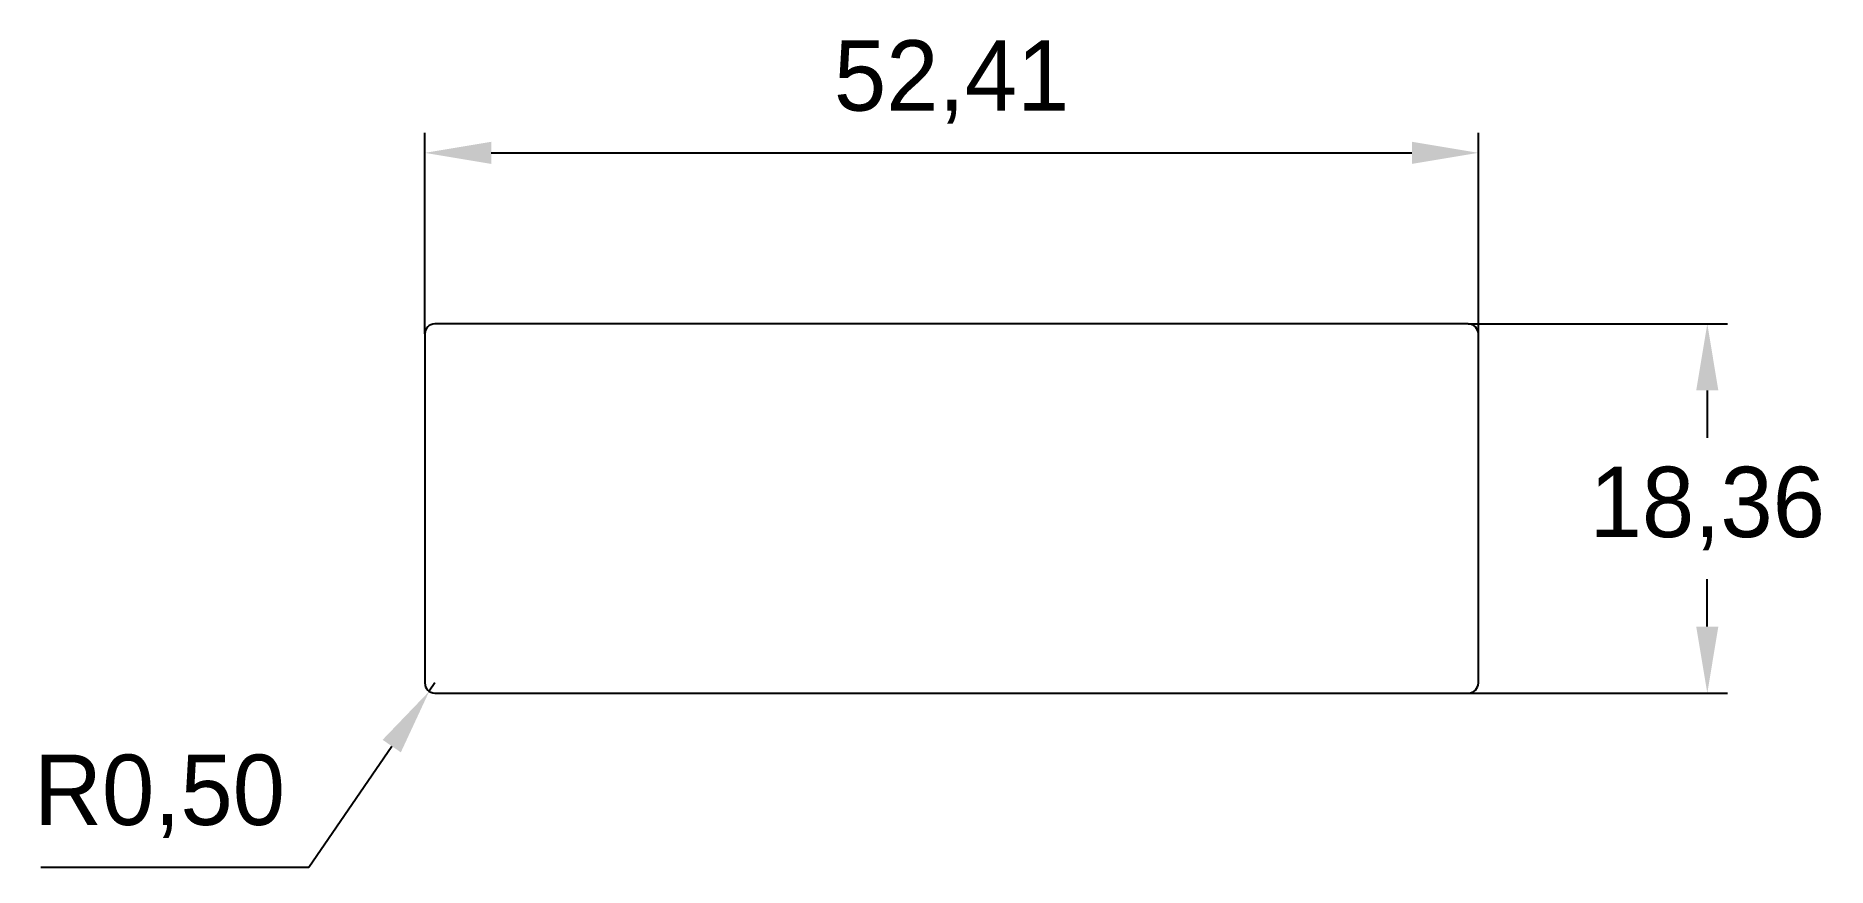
# Model space of a CAD drawing. Header units: millimetres. Extents: x -40.8 to 48.3, y -16.3 to 25.
import ezdxf

# ---------------------------------------------------------------- set-up
doc = ezdxf.new("R2010")
doc.units = ezdxf.units.MM
doc.header["$PDSIZE"] = -1
doc.styles.get("Standard").update_dxf_attribs({"font": 'GOTHIC.TTF'})
doc.dimstyles.new('ISO-25', dxfattribs={"dimtxt": 2.5, "dimasz": 2.5, "dimexe": 1.25, "dimexo": 0.625, "dimtad": 1, "dimtxsty": 'STANDARD', "dimcen": 2.5, "dimadec": 0, "dimazin": 0, "dimtfac": 1, "dimtmove": 0, "dimatfit": 3, "dimfxl": 1, "dimarcsym": 0})

# ---------------------------------------------------------------- blocks, each defined once
blk = doc.blocks.new('*D1')
at = {"color": 0, "lineweight": -2, "transparency": 16777216}
for p, q in [((-21.421, 10.171), (-21.421, 20.181)), ((30.992, 10.171), (30.992, 20.181)), ((-18.119, 19.181), (27.69, 19.181))]:
    blk.add_line(p, q, dxfattribs=at)
at = {"color": 0, "transparency": 16777216}
for points in [[(-18.119, 19.731), (-18.119, 18.631), (-21.421, 19.181)], [(27.69, 19.731), (27.69, 18.631), (30.992, 19.181)]]:
    blk.add_solid(points, dxfattribs=at)
at = {"layer": 'Defpoints', "color": 0, "transparency": 16777216}
for p in [(30.992, 19.181), (-21.421, 10.171), (30.992, 10.171)]:
    blk.add_point(p, dxfattribs=at)
at = {"color": 0, "transparency": 16777216, "insert": (4.786, 22.704), "char_height": 3.5, "attachment_point": 5}
blk.add_mtext('52,41', dxfattribs=at)
blk = doc.blocks.new('*D2')
at = {"color": 0, "lineweight": -2, "transparency": 16777216}
for p, q in [((30.492, 10.671), (43.382, 10.671)), ((42.382, 7.369), (42.382, 5.014)), ((42.382, -4.385), (42.382, -2.031)), ((30.492, -7.687), (43.382, -7.687))]:
    blk.add_line(p, q, dxfattribs=at)
at = {"color": 0, "transparency": 16777216}
for points in [[(41.832, 7.369), (42.932, 7.369), (42.382, 10.671)], [(41.832, -4.385), (42.932, -4.385), (42.382, -7.687)]]:
    blk.add_solid(points, dxfattribs=at)
at = {"layer": 'Defpoints', "color": 0, "transparency": 16777216}
for p in [(30.492, 10.671), (30.492, -7.687), (42.382, -7.687)]:
    blk.add_point(p, dxfattribs=at)
at = {"color": 0, "transparency": 16777216, "insert": (42.382, 1.492), "char_height": 3.5, "attachment_point": 5}
blk.add_mtext('18,36', dxfattribs=at)
blk = doc.blocks.new('*D3')
at = {"color": 0, "lineweight": -2, "transparency": 16777216}
for p, q in [((-20.921, -7.187), (-21.203, -7.6)), ((-27.193, -16.347), (-23.069, -10.324)), ((-40.524, -16.347), (-27.193, -16.347))]:
    blk.add_line(p, q, dxfattribs=at)
at = {"color": 0, "transparency": 16777216}
blk.add_solid([(-23.523, -10.013), (-22.615, -10.635), (-21.203, -7.6)], dxfattribs=at)
at = {"layer": 'Defpoints', "color": 0, "transparency": 16777216}
for p in [(-21.203, -7.6), (-20.921, -7.187)]:
    blk.add_point(p, dxfattribs=at)
at = {"color": 0, "transparency": 16777216, "insert": (-34.62, -12.824), "char_height": 3.5, "attachment_point": 5}
blk.add_mtext('R0,50', dxfattribs=at)

msp = doc.modelspace()

# ---------------------------------------------------------------- linework, layer by layer
at = {"color": 7, "linetype": 'Continuous', "lineweight": 25}
for p, q in [((-21.421, 10.171), (-21.421, -7.187)), ((30.492, 10.671), (-20.921, 10.671)), ((30.992, -7.187), (30.992, 10.171)), ((-20.921, -7.687), (30.492, -7.687))]:
    msp.add_line(p, q, dxfattribs=at)
for centre, start, end in [((-20.921, 10.171), 90, 180), ((30.492, 10.171), 0, 90), ((-20.921, -7.187), 180, 270), ((30.492, -7.187), 270, 0)]:
    msp.add_arc(centre, 0.5, start, end, dxfattribs=at)

# ---------------------------------------------------------------- dimensions: what is measured, and where the dimension line sits
dim = msp.add_linear_dim(base=(30.992, 19.181), p1=(-21.421, 10.171), p2=(30.992, 10.171), dimstyle='ISO-25', override={"dimtxt": 3.5, "dimasz": 3.302, "dimexe": 1, "dimexo": 0, "dimgap": 1.524, "dimtih": 1, "dimtoh": 1, "dimzin": 0, "dimadec": 2, "dimtzin": 0})
dim.commit()
dim.dimension.update_dxf_attribs({"geometry": '*D1', "text_midpoint": (4.786, 22.704)})
dim = msp.add_linear_dim(base=(42.382, -7.687), p1=(30.492, 10.671), p2=(30.492, -7.687), angle=90, dimstyle='ISO-25', override={"dimtxt": 3.5, "dimasz": 3.302, "dimexe": 1, "dimexo": 0, "dimgap": 1.524, "dimtih": 1, "dimtoh": 1, "dimzin": 0, "dimadec": 2, "dimtzin": 0})
dim.commit()
dim.dimension.update_dxf_attribs({"geometry": '*D2', "text_midpoint": (42.382, 1.492)})
dim = msp.add_radius_dim(center=(-20.921, -7.187), mpoint=(-21.203, -7.6), dimstyle='ISO-25', override={"dimtxt": 3.5, "dimasz": 3.302, "dimexe": 1, "dimexo": 0, "dimgap": 1.524, "dimtih": 1, "dimtoh": 1, "dimzin": 0, "dimadec": 2, "dimtzin": 0})
dim.commit()
dim.dimension.update_dxf_attribs({"geometry": '*D3', "text_midpoint": (-34.62, -16.347)})

doc.saveas('drawing.dxf')
